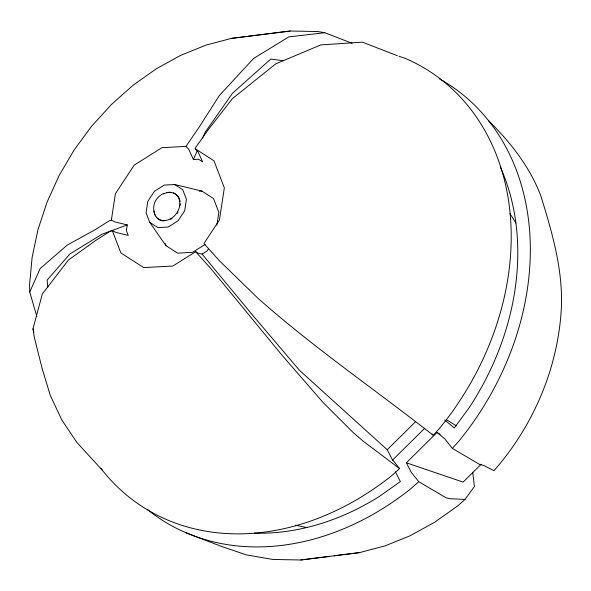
<?xml version="1.0" encoding="UTF-8"?>
<svg xmlns="http://www.w3.org/2000/svg" width="591" height="591" viewBox="0 0 591 591"><rect width="100%" height="100%" fill="white"/><g stroke="black" fill="none" stroke-linecap="round" stroke-linejoin="round"><path stroke-width="0.89" d="M36.864 316.621L29.749 292.035L40.136 268.61L67.226 245.095L95.254 229.655L109.121 220.894L111.367 220.148L115.4 193.715L134.238 165.103L161.971 147.684L185.988 146.391L188.669 149.191L193.42 159.54L198.583 159.238L202.647 161.868L197.896 151.525L195.215 148.725L195.717 147.425L207.929 130.131L232.352 98.697L275.62 63.939L320.743 44.916L362.446 42.16L397.411 55.717M216.89 225.171L218.833 212.398L213.543 198.576L201.878 191.056L174.663 184.518L164.313 185.072L154.48 191.248L147.802 201.391L146.066 212.782L149.737 222.371L165.938 245.627L177.603 253.147L192.526 252.35L205.21 244.379M111.367 220.148L115.068 221.943L127.257 224.935L126.363 230.623L128.225 235.425L116.028 232.433L112.334 230.638L109.956 231.428L96.193 240.123L68.46 259.996L42.33 293.919L33 328.773L34.404 337.631L42.079 368.311L50.265 395.357L61.944 420.216L76.911 442.46L102.428 470.34M185.988 146.391L198.716 127.804L219.387 95.476L253.628 58.443L288.8 36.901L324.828 32.719L352.118 43.291M193.42 159.54L197.342 150.439M202.691 138.021L205.188 132.229L232.477 93.267L270.789 59.056L283.466 60.777M208.217 249.188L207.035 251.005L202.122 254.093L198.244 253.207L195.68 251.692L172.868 266.031L143.679 267.597L120.845 252.889L112.334 230.638M185.552 532.557L221.396 546.409L246.469 554.912L273.086 559.463L300.789 559.98L359.52 552.615L385.037 545.885L410.228 535.697L434.673 522.237L457.951 505.719L465.014 499.447L474.396 486.467L472.734 472.239M195.215 148.725L213.994 160.826L224.344 187.864L219.438 220L203.939 243.536L219.616 261.008L258.09 298.374C313.599 347.648 374.967 389.499 433.218 435.301L439.505 428.401A260.779 206.687 -55.7 0 0 405.448 58.443L399.014 56.263M465.014 499.447L449.958 498.686L446.057 497.792L418.731 481.695L411.203 472.216L406.349 462.797L437.059 432.442L444.86 438.943L452.344 448.362L458.631 441.462A260.779 206.687 -55.7 0 0 439.194 78.699M100.795 468.249A260.779 206.687 -55.7 0 0 391.597 475.748L399.612 468.633L392.077 459.148L387.223 449.729L415.318 421.959M392.35 460.271L424.811 428.194M481.2 464.231L463.13 482.093L406.349 462.797M418.731 481.695L410.723 488.809A260.779 206.687 -55.7 0 1 147.743 509.782M163.855 193.346C157.125 196.146 152.478 203.496 153.926 210.788A15.041 11.916 -55.7 0 0 168.834 219.645A15.041 11.916 -55.7 0 0 179.561 200.637A15.041 11.916 -55.7 0 0 163.419 193.966M127.257 224.935L101.977 234.243L69.915 253.945L47.147 280.104L47.812 287.322M324.828 32.719L317.914 31.537L290.211 31.02L231.48 38.385L205.964 45.115L180.772 55.303L156.327 68.763L133.049 85.281L111.337 104.563L91.561 126.289L74.06 150.077L59.137 175.52L47.044 202.188L37.987 229.626L32.121 257.366L29.55 284.921L29.749 292.035M290.211 31.02L231.48 38.385M300.789 559.98L329.113 556.456M334.129 555.776L359.52 552.615M199.241 191.196L201.878 191.056M452.344 448.362L479.663 464.467L483.504 465.346L494.01 470.672C533.828 425.321 558.717 366.553 561.45 306.079C562.669 268.188 551.876 231.45 540.735 195.643C529.743 166.662 510.38 142.276 488.572 120.66M437.059 432.442L440.214 434.348M446.205 419.551L456.304 425.838M174.663 184.518L182.759 189.733L186.424 199.322L184.688 210.714L178.009 220.857L168.176 227.033L157.827 227.587L149.737 222.371M399.612 468.633L363.376 441.322L353.315 432.671L323.114 402.523L281.648 354.807L211.342 269.156L195.68 251.692M444.646 419.891L454.287 427.936L469.136 407.746A246.225 195.156 -55.7 0 0 500.208 166.817M387.223 449.729L299.438 370.276L252.933 315.55L202.122 254.093M432.147 433.957L433.218 435.301M395.394 471.877L400.38 481.562L379.444 496.396A246.225 195.156 -55.7 0 1 254.374 533.163M165.007 243.189L165.938 245.627M33 328.773L33.879 332.327M173.422 192.88A15.263 12.093 -55.7 0 1 180.115 201.398M180.277 203.836A15.263 12.093 -55.7 0 1 180.159 205.505M177.972 212.021A15.263 12.093 -55.7 0 1 177.012 213.558M172.07 218.441A15.263 12.093 -55.7 0 1 170.585 219.32M164.047 220.96A15.263 12.093 -55.7 0 1 161.616 220.635M160.759 220.384A15.263 12.093 -55.7 0 1 156.356 217.244M155.463 215.922A15.263 12.093 -55.7 0 1 153.97 211.009M166.669 192.732A15.263 12.093 -55.7 0 1 170.984 192.348M509.922 213.698A197.121 156.238 -55.7 0 1 515.84 222.962M307.261 527.564A197.121 156.238 -55.7 0 1 295.611 525.17"/></g></svg>
